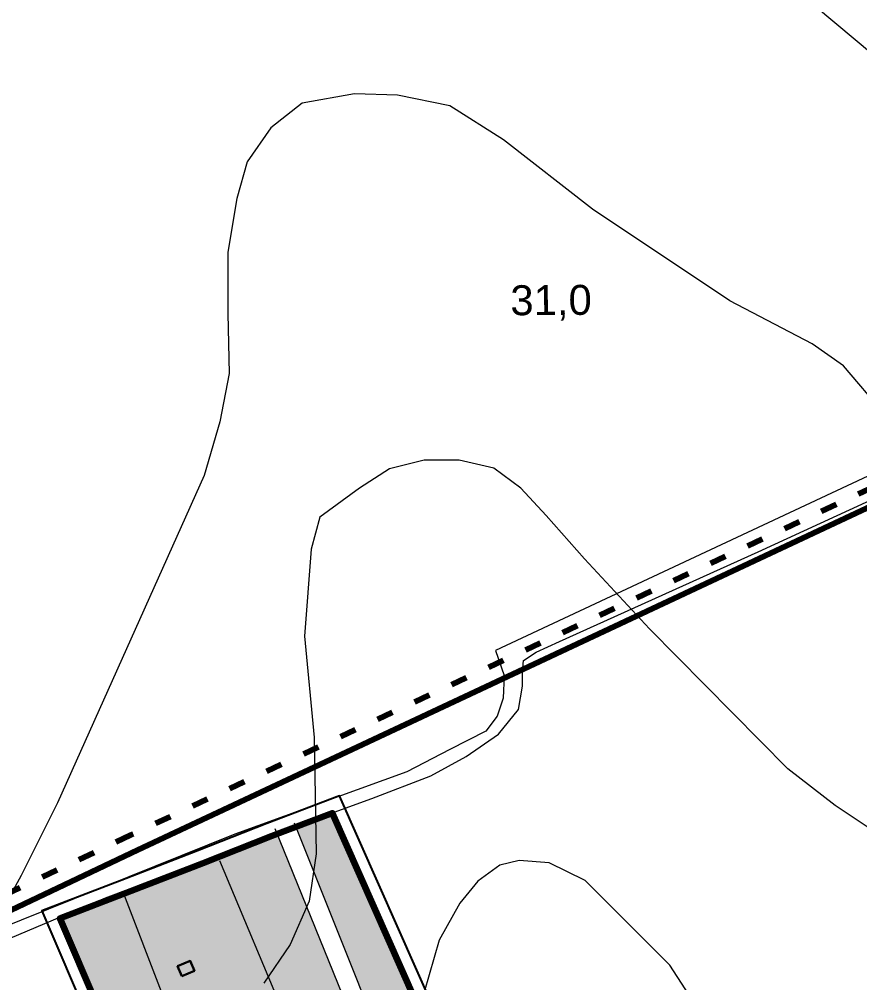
# Model space of a CAD drawing. Header units: metres. Extents: x 783184 to 1587399, y 282652 to 580595.
# Drawn here: x 786883.3 to 787192, y 290599.4 to 290953.1 of the extents above; entities that cross this region are included whole.
import ezdxf

# ---------------------------------------------------------------- set-up
doc = ezdxf.new("R2010")
doc.units = ezdxf.units.M
doc.header["$LTSCALE"] = 0.5
doc.linetypes.add('ACAD_ISO03W100', pattern=[30, 12, -18])
for name, color, linetype in [('cladiri', 18, 'CONTINUOUS'), ('curbe  de nivelI', 7, 'CONTINUOUS'), ('Limita intravilan existent', 1, 'CONTINUOUS'), ('Limita intravilan propus', 5, 'CONTINUOUS'), ('locuinte si functiuni complementare', 51, 'CONTINUOUS'), ('strazi', 7, 'CONTINUOUS')]:
    doc.layers.add(name, color=color, linetype=linetype)
doc.layers.add('cote de nivel', color=1, linetype='CONTINUOUS', lineweight=211)
doc.layers.add('Limite proprietati', color=7, linetype='CONTINUOUS', lineweight=5)
doc.styles.add('arial', font='arial.ttf')

msp = doc.modelspace()

# ---------------------------------------------------------------- hatches: boundary and pattern name
at = {"layer": 'cladiri', "lineweight": 30}
h = msp.add_hatch(color=256, dxfattribs=at)
h.paths.add_polyline_path([(786974.87954, 290477.04143), (786967.81027, 290474.43573), (786972.0966, 290462.80688), (786979.16587, 290465.41258)])
h.paths.add_polyline_path([(786969.36196, 290502.95399), (786970.71983, 290503.5778), (786968.81836, 290507.71683), (786969.50171, 290508.03076), (786965.95663, 290515.74752), (786952.45553, 290509.54512), (786961.59675, 290489.64694), (786971.27684, 290494.09397), (786969.75655, 290498.15037), (786971.25293, 290498.83781)])
h.paths.add_polyline_path([(786968.92807, 290524.62481), (786963.90421, 290522.5359), (786966.29473, 290517.21005), (786971.25656, 290519.43718)])
h.paths.add_polyline_path([(786946.12859, 290607.41152), (786941.4702, 290605.45206), (786943.00604, 290601.80076), (786947.66444, 290603.76022)])
h.paths.add_polyline_path([(787009.20972, 290570.29618), (786999.22933, 290565.98394), (787003.48015, 290556.14567), (787006.13665, 290557.29347), (787006.8596, 290555.62025), (787011.5864, 290557.66256), (787010.60361, 290559.93718), (787013.2007, 290561.05931)])
h.paths.add_polyline_path([(787002.82877, 290551.59983), (786997.05743, 290548.9476), (787002.37042, 290537.38638), (787008.14175, 290540.03862)])
h.paths.add_polyline_path([(786996.70885, 290571.82483), (786989.06102, 290568.36913), (786991.21733, 290563.59698), (786998.86517, 290567.05268)])
h.paths.add_polyline_path([(786993.9159, 290571.42564), (786992.7426, 290574.59172), (786994.99833, 290575.42766), (786994.11151, 290577.82068), (786989.73048, 290576.19713), (786990.32878, 290574.58267), (786986.53591, 290573.17709), (786987.99774, 290569.23245)])
at = {"layer": 'locuinte si functiuni complementare', "lineweight": 30}
h = msp.add_hatch(color=256, dxfattribs=at)
h.paths.add_polyline_path([(787047.55964, 290499.81126), (787050.34336, 290496.36117), (787054.57431, 290494.35876), (787165.54887, 290540.27314), (787163.419, 290545.73), (787145.034, 290537.325), (787146.662, 290533.153), (787122.089, 290522.866), (787091.739, 290510.16), (787069.629, 290500.904), (786998.314, 290661.663), (786984.89882, 290656.55143)])
h.paths.add_polyline_path([(786978.06669, 290653.94818), (786976.027, 290653.171), (786950.612, 290643.093), (786924.376, 290632.993), (786898.287, 290622.951), (786967.89108, 290460.3128), (787001.69158, 290474.38591), (786983.51536, 290520.48457), (786991.8585, 290523.80414), (786994.22638, 290517.85291), (786990.07, 290515.88506), (787006.46304, 290476.37255), (787024.19817, 290483.75671), (787042.57554, 290490.83572), (787043.20501, 290493.70946)])

# ---------------------------------------------------------------- linework, layer by layer
at = {"layer": 'cladiri', "lineweight": 30}
msp.add_lwpolyline([(786943.00604, 290601.80076), (786941.4702, 290605.45206), (786946.12859, 290607.41152), (786947.66444, 290603.76022), (786943.00604, 290601.80076)], dxfattribs=at)
at = {"layer": 'curbe  de nivelI', "color": 21, "lineweight": 5}
for points in [[(787435.33503, 290958.04326), (787439.87434, 290907.00313), (787439.87434, 290860.49995), (787434.2002, 290816.2652), (787421.71711, 290786.77533), (787400.15546, 290765.22508), (787388.80725, 290745.94325), (787367.24554, 290736.86948), (787335.4705, 290742.54058), (787307.09989, 290761.82241), (787285.53818, 290801.52025), (787266.24618, 290845.75503), (787245.81936, 290894.52669), (787220.85323, 290921.74809), (787197.02193, 290939.89567), (787168.65131, 290963.71436)], [(787200.85754, 290808.52617), (787185.98427, 290825.78918), (787174.4695, 290833.94116), (787144.24322, 290849.76562), (787093.86606, 290883.33263), (787061.11728, 290908.86244), (787041.4462, 290921.33019), (787022.2549, 290925.1664), (787006.42205, 290925.64596), (786987.23081, 290922.28924), (786975.71598, 290913.17821), (786967.07994, 290900.71046), (786963.24164, 290887.28366), (786959.88319, 290867.62299), (786959.88319, 290845.08512), (786960.36298, 290823.02681), (786957.00447, 290805.28424), (786951.24709, 290785.62356), (786897.43854, 290665.47064), (786883.99354, 290638.69959), (786863.96784, 290602.20147)], [(787202.0549, 290651.67848), (787182.89873, 290664.44253), (787165.51623, 290677.91572), (787114.78774, 290729.32648), (787090.95912, 290755.00364), (787076.76934, 290770.95872), (787067.54597, 290780.88633), (787057.61312, 290788.33201), (787044.84234, 290791.16849), (787032.07151, 290791.16849), (787019.30073, 290787.97746), (787008.30362, 290780.88633), (786993.75912, 290770.24962), (786990.56639, 290758.54922), (786988.08319, 290726.63909), (786991.63065, 290689.41059), (786992.34012, 290646.70792), (786989.85692, 290629.33464), (786982.76201, 290613.37956), (786973.1839, 290599.1973)], [(787136.41567, 290583.87266), (787122.21661, 290605.76819), (787105.78624, 290622.18988), (787091.1065, 290636.89001), (787077.92162, 290643.37758), (787066.9681, 290644.18852), (787059.86854, 290642.56665), (787051.7548, 290636.68729), (787045.06095, 290628.5778), (787037.55574, 290614.99448), (787032.07895, 290595.93721)]]:
    msp.add_lwpolyline(points, dxfattribs=at)
at = {"layer": 'Limita intravilan existent', "color": 0, "lineweight": 50}
msp.add_lwpolyline([(787069.629, 290500.904), (786998.314, 290661.663), (786976.027, 290653.171), (786950.612, 290643.093), (786924.376, 290632.993), (786924.376, 290632.993), (786898.287, 290622.951), (786968.904, 290457.946)], dxfattribs=at)
at = {"layer": 'Limita intravilan propus', "color": 0, "lineweight": 25}
msp.add_lwpolyline([(787072.21421, 290507.40671), (787000.96258, 290668.02285), (786974.21524, 290657.83133), (786948.79226, 290647.75016), (786922.57967, 290637.65918), (786891.64895, 290625.75353), (786962.33797, 290460.58025)], dxfattribs=at)
msp.add_lwpolyline([(787072.21421, 290507.40671), (787000.96258, 290668.02285), (786974.21524, 290657.83133), (786948.79226, 290647.75016), (786922.57967, 290637.65918), (786891.64895, 290625.75353), (786962.33797, 290460.58025)], dxfattribs=at)
at = {"layer": 'Limita intravilan propus', "color": 0, "lineweight": 50}
msp.add_lwpolyline([(787069.629, 290500.904), (786998.314, 290661.663), (786976.027, 290653.171), (786950.612, 290643.093), (786924.376, 290632.993), (786898.287, 290622.951), (786968.904, 290457.946)], dxfattribs=at)
at = {"layer": 'Limita intravilan propus', "color": 1, "lineweight": 211}
msp.add_lwpolyline([(787069.629, 290500.904), (786998.314, 290661.663), (786976.027, 290653.171), (786950.612, 290643.093), (786924.376, 290632.993), (786898.287, 290622.951), (786968.904, 290457.946)], dxfattribs=at)
msp.add_lwpolyline([(787069.629, 290500.904), (786998.314, 290661.663), (786976.027, 290653.171), (786950.612, 290643.093), (786924.376, 290632.993), (786898.287, 290622.951), (786968.904, 290457.946)], dxfattribs=at)
at = {"layer": 'Limite proprietati', "lineweight": 5}
for points in [[(787007.64451, 290523.19172), (786957.00111, 290644.08332)], [(786963.90421, 290522.5359), (786921.77341, 290631.99123)]]:
    msp.add_lwpolyline(points, dxfattribs=at)
at = {"layer": 'strazi', "color": 0, "lineweight": 20}
for points in [[(787354.85124, 290860.24736), (787058.27354, 290721.37974), (787061.42688, 290712.10261), (787061.05283, 290703.84659), (787058.86394, 290697.24689), (787054.63855, 290691.74003), (787041.42208, 290684.96104), (787025.71194, 290676.83308), (786962.49734, 290653.91771), (786864.45443, 290614.50737), (786809.93997, 290590.84921), (786714.70937, 290553.76114), (786703.64024, 290549.72278), (786698.61378, 290547.88897), (786694.6076, 290545.95762), (786686.74932, 290539.71774)], [(786688.20531, 290536.26092), (786700.03826, 290544.69403), (786713.62878, 290548.94584), (786730.40566, 290555.30648), (786823.43351, 290591.85667), (786915.00672, 290630.53276), (786985.54996, 290657.1023), (787012.80026, 290666.94635), (787034.48136, 290675.28775), (787047.50387, 290682.45094), (787059.33497, 290690.62158), (787066.6913, 290699.68015), (787068.1875, 290708.18377), (787068.1875, 290713.51988), (787068.51999, 290717.68631), (787073.1887, 290720.68307), (787081.70875, 290724.68728), (787154.63483, 290757.54915), (787250.77978, 290801.77479), (787353.42212, 290848.28002), (787356.60826, 290849.78219)]]:
    msp.add_lwpolyline(points, dxfattribs=at)
at = {"layer": 'strazi', "linetype": 'ACAD_ISO03W100', "lineweight": 80}
msp.add_lwpolyline([(787346.27901, 290851.30595), (786924.22689, 290653.50149), (786505.61399, 290454.87114)], dxfattribs=at)
at = {"layer": 'strazi', "lineweight": 80}
msp.add_lwpolyline([(787352.0132, 290847.36714), (786926.77315, 290648.06858), (786507.90944, 290449.23006)], dxfattribs=at)
at = {"layer": 'strazi', "lineweight": 20}
msp.add_lwpolyline([(787165.54887, 290540.27314), (787054.57431, 290494.35876), (787050.34336, 290496.36117), (787047.55964, 290499.81126), (786984.35196, 290657.91936)], dxfattribs=at)
at = {"layer": 'strazi', "color": 0, "linetype": 'ByBlock', "lineweight": 20}
msp.add_lwpolyline([(786759.98785, 290373.75061), (787001.69158, 290474.38591), (786983.51536, 290520.48457), (786991.8585, 290523.80414), (786994.22638, 290517.85291), (786990.07, 290515.88506), (787006.46304, 290476.37255), (787024.19817, 290483.75671), (787042.57554, 290490.83572), (787043.20501, 290493.70946), (786977.30776, 290655.81515)], dxfattribs=at)

# ---------------------------------------------------------------- texts
at = {"layer": 'cote de nivel', "color": 32, "lineweight": 30, "style": 'arial'}
msp.add_text('31,0', height=11, rotation=0.3467557, dxfattribs=at).set_placement((787063.70204, 290844.39734))

doc.saveas('drawing.dxf')
